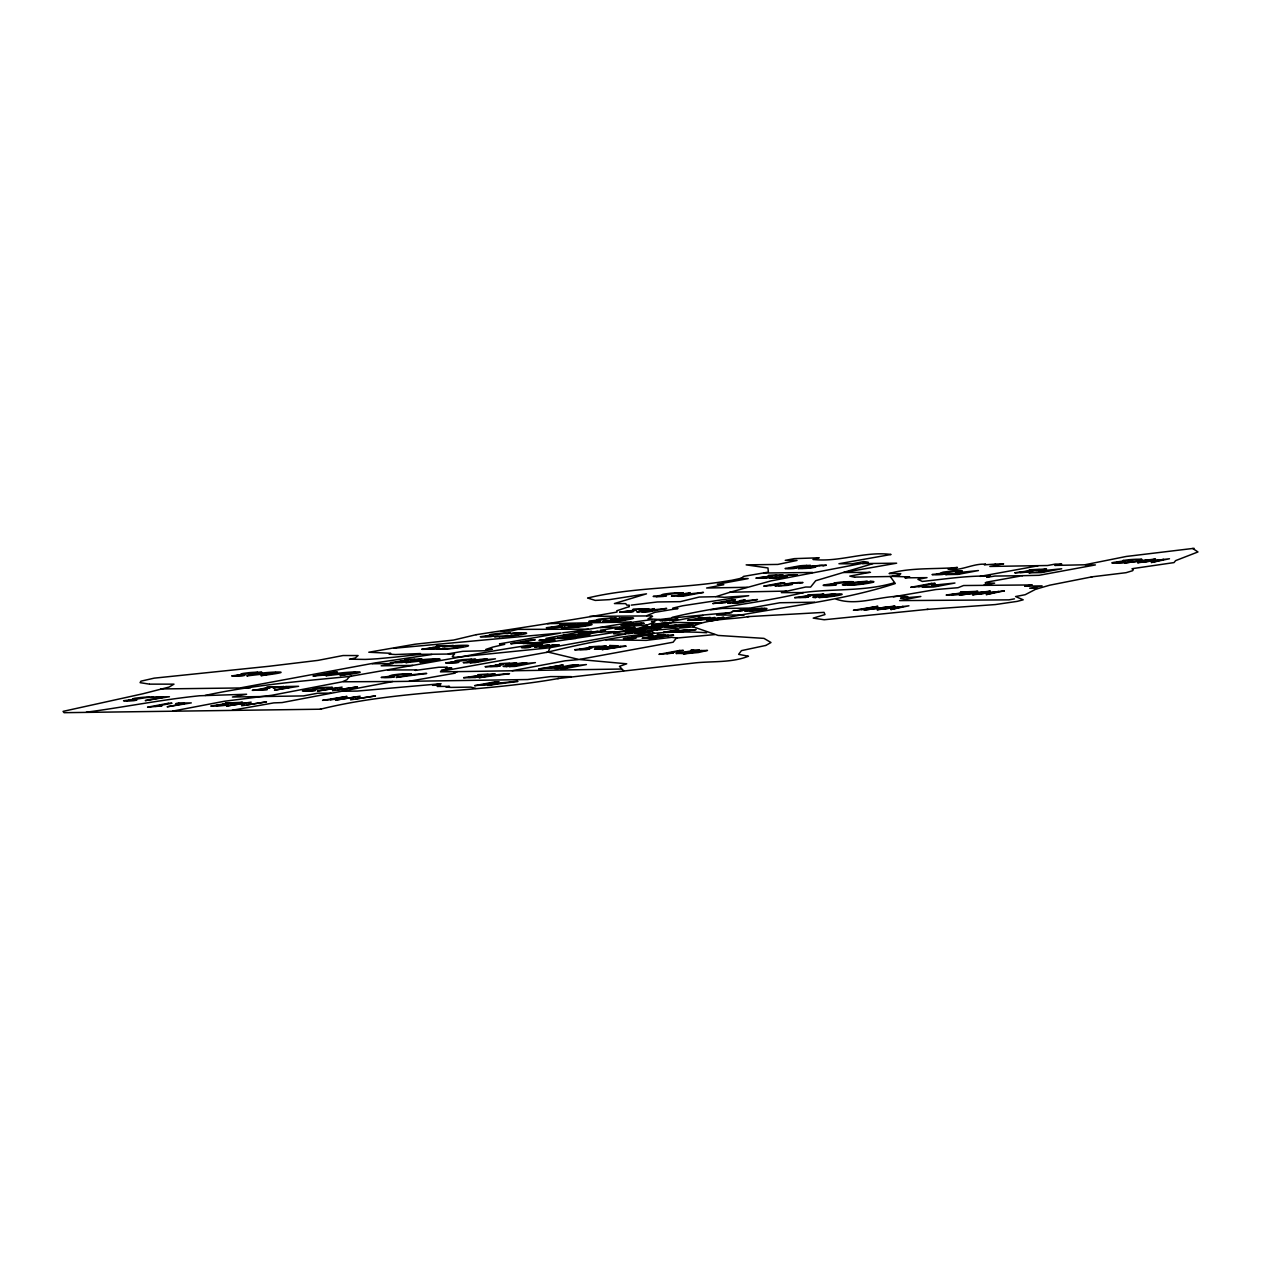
<?xml version="1.0" encoding="UTF-8"?>
<svg xmlns="http://www.w3.org/2000/svg" width="1261" height="1261" viewBox="0 0 1261 1261"><rect width="100%" height="100%" fill="white"/><g stroke="black" fill="none" stroke-linecap="round" stroke-linejoin="round"><path stroke-width="1.5" d="M629.081 606.62L629.318 605.185L626.749 605.107L625.755 603.625L614.406 603.546L646.499 593.836L609.362 599.653L595.239 600.409L587.626 598.013C634.346 586.759 683.21 588.808 730.529 580.438M463.496 662.577L479.968 659.408A12.074 1.009 -5.3 0 1 486.951 658.999M503.454 666.375L519.942 663.207A12.011 1.009 -5.3 0 1 526.783 662.782L516.537 664.311L535.405 662.624L514.992 666.438L509.129 666.549L519.705 664.925L506.623 666.58M554.446 668.314L570.934 665.146A12.279 1.025 -5.3 0 1 578.247 664.72L567.545 666.249L586.412 664.563L566 668.393L560.593 668.488L570.713 666.864L557.992 668.519A11.254 0.946 -5.3 0 1 554.257 668.33M632.029 636.9L633.92 636.332A10.214 0.851 -5.3 0 1 634.614 636.206L640.147 635.512A10.703 0.898 -5.3 0 1 645.065 635.166L648.406 635.04M625.882 646.215L601.986 649.588L620.743 646.609M673.484 635.245L648.895 638.586L668.393 635.591M763.252 608.984L749.144 611.144A10.293 0.867 -5.3 0 0 760.635 610.119M663.633 624.668L655.279 625.488L662.923 624.81M672.964 619.781L664.594 620.601L672.223 619.923M713.994 618.584L714.908 617.433L697.27 620.223L713.379 618.773L706.523 620.065L709.202 620.018L723.782 617.291L713.931 618.678M596.847 619.75L598.597 619.246A9.489 0.788 -5.3 0 1 599.243 619.135L604.382 618.489A10.009 0.835 -5.3 0 1 609.378 618.142L611.617 618.063A14.044 1.182 -5.3 0 1 616.235 618.126M702.314 650.944L683.289 653.907L698.562 652.504L707.5 650.424L701.037 650.581L702.33 650.755M599.432 648.784L618.41 645.79L609.615 645.506L612.089 646.184L594.42 649.179L600.488 649.1M647.098 637.767L665.981 634.772L657.265 634.472L659.739 635.166L642.101 638.302L647.965 638.066M681.035 653.103L699.776 650.109A18.6 1.56 -5.3 0 0 698.373 650.172L691.217 649.809L693.692 650.503L676.022 653.482L682.469 653.434L681.05 653.261M211.06 705.971L222.724 704.174M252.389 690.24L265.425 688.679M390.406 662.624L406.184 660.449M421.836 649.194L438.796 646.909M463.638 677.63L481.387 675.281M485.249 666.628L502.65 664.689M574.827 649.714L592.181 647.397M946.302 594.987L964.05 592.638M1014.963 572.73L1032.712 570.382M641.66 623.549L627.789 625.03A11.664 0.977 -5.3 0 0 630.563 625.062L644.213 623.312L641.786 623.092A11.491 0.962 -5.3 0 0 636.632 623.312L631.793 624.227L641.66 623.47M527.634 646.294L539.314 645.017A10.797 0.898 -5.3 0 1 542.529 645.065M636.963 611.758L648.706 610.166M671.498 596.012L684.108 594.294M727.786 602.868L739.561 601.292M245.643 703.212L241.576 705.782L266.497 701.873L247.802 704.741A20.586 1.718 -5.3 0 0 246.841 704.931L246.762 704.946A10.12 0.851 -5.3 0 0 246.92 704.852M641.833 611.427L652.93 610.387L641.928 612.058L647.713 611.963L666.659 608.417L652.599 609.914M676.731 595.665L688.679 594.53L677.866 596.311L683.052 596.232L703.465 592.402L688.301 594.01M732.641 602.537L743.738 601.497L733.051 603.168L738.52 603.073L757.467 599.527L743.486 601.024M247.093 704.757L251.128 702.141L226.476 706.034L244.461 703.307A20.381 1.702 -5.3 0 0 245.974 702.992L246.021 702.992M338.027 689.751L342.078 687.119L317.409 691.028L335.41 688.285A20.381 1.702 -5.3 0 0 336.923 687.986L336.971 687.986M356.075 698.815L360.11 696.182L335.458 700.091L352.355 697.554M546.423 627.71L562.879 625.551M619.624 612.137L636.096 609.977M756.111 578.042L771.306 576.041M794.698 597.572L811.154 595.413M336.687 688.128L332.526 690.76L357.446 686.867L338.736 689.735A20.586 1.718 -5.3 0 0 337.79 689.925L337.538 689.956A10.12 0.851 -5.3 0 0 337.869 689.83M354.735 697.191L350.558 699.823L375.479 695.914L356.784 698.783A20.586 1.718 -5.3 0 0 355.823 698.988L355.681 699.02A10.12 0.851 -5.3 0 0 355.901 698.893M648.658 609.63L654.333 608.622L652.662 609.52M684.077 593.726L690.208 592.638L688.301 593.647M739.466 600.74L745.156 599.732L743.423 600.662M779.519 576.119L793.358 574.669A11.27 0.946 -5.3 0 1 793.752 574.669L797.504 574.748L794.588 575.331M808.206 566.599L822.046 565.164A11.27 0.946 -5.3 0 1 822.44 565.149L826.191 565.227M785.036 583.906L798.875 582.456A11.27 0.946 -5.3 0 1 799.269 582.44L803.021 582.535L800.105 583.118M765.742 645.49L770.991 642.511L763.977 638.381L718.124 635.434L694.228 627.174M786.943 576.655L782.624 577.459A10.766 0.898 -5.3 0 1 773.576 578.027M815.631 567.151L811.312 567.954A10.766 0.898 -5.3 0 1 802.248 568.522M792.46 584.442L788.141 585.246M620.853 628.23C642.101 626.228 607.581 628.782 623.186 628.309L620.901 628.293M646.278 627.426L652.095 626.906L641.486 628.136M664.878 619.813L670.694 619.293L668.362 619.435M687.907 620.113L700.643 618.473M216.104 705.561L224.095 704.426M257.433 689.814L263.833 688.837M426.88 648.769L433.28 647.791M395.45 662.198L401.849 661.221M490.293 666.218L496.692 665.225M468.698 677.204L481.04 675.675M646.735 615.699L654.774 612.342L677.961 608.543L672.759 608.133L682.627 605.784L748.719 595.712L724.492 597.304L715.791 596.721L730.151 592.213L786.328 591.094L781.347 592.623L803.367 592.591C760.43 603.057 715.397 606.84 672.16 617.338M579.871 649.289L592.229 647.76M951.361 594.577L963.703 593.048M1020.007 572.305L1032.538 570.76M985.361 564.187L984.337 564.818L995.386 564.124M660.055 620.522L666.833 619.876L664.988 619.86M172.789 711.094L224.411 701.258L271.809 695.284L342.283 681.807L346.885 679.774L349.455 676.479L459.414 657.202M551.12 627.332L562.548 625.929M624.321 611.743L635.765 610.34M799.379 597.194L810.823 595.775M643.205 628.041L648.233 627.489L646.326 627.474M663.381 619.86L668.046 619.435M625.22 633.526L629.207 632.849M760.462 577.68L771.007 576.387M783.979 575.788L791.167 575.111A10.261 0.867 -5.3 0 1 794.304 575.252M812.667 566.268L819.839 565.59M789.496 583.575L796.668 582.881A10.261 0.867 -5.3 0 1 799.821 583.039M782.419 576.986L775.389 577.648M811.107 567.482L804.171 568.128A9.426 0.788 -5.3 0 1 800.814 568.002M787.936 584.773L780.906 585.435M629.223 606.62L616.802 610.765L617.039 612.042C570.287 620.365 523.173 627.426 476.106 634.709M578.31 632.959L582.708 632.47M638.271 630.878L637.924 630.973A10.845 0.914 -5.3 0 1 638.255 630.91L641.423 629.87L629.255 631.32L637.893 629.933L633.18 630.815M654.617 627.931L654.664 627.931A10.845 0.914 -5.3 0 1 654.948 627.883L658.1 626.827L645.947 628.277L654.585 626.89L648.39 628.041M683.383 626.528L682.705 626.654A15.179 1.277 -5.3 0 1 683.163 626.575L687.576 625.109L670.568 627.143L682.958 625.771M639.169 630.216L636.096 631.194L645.317 629.806L638.413 630.878M691.548 619.813L700.265 618.757M655.625 627.19L652.788 628.167L662.009 626.764L655.909 627.694M872.88 563.667L815.725 580.706L810.618 587.074L805.7 587.027L785.571 591.472M623.88 631.225L628.861 630.689M729.63 592.355L770.928 580.911L861.342 563.557M621.09 669.039L457.507 671.64L454.323 672.491L455.253 673.138L409.1 681.271M872.533 582.393L869.995 582.96A24.794 2.081 -5.3 0 1 868.198 583.291L863.58 584.001A13.997 1.166 -5.3 0 1 849.993 585.199L853.051 584.631M205.133 695.441C253.225 684.959 302.467 681.082 351.441 676.29M731.128 580.438L741.5 578.2L743.596 576.387L768.375 572.116L767.965 567.97L746.165 564.865L777.895 564.424L797.031 560.436L785.24 560.341L794.367 558.639L819.193 557.772L812.967 559.458C839.195 562.532 864.636 550.978 891.086 554.477L838.943 563.73L852.058 563.856L863.848 561.555L868.23 562.233L862.303 563.588L896.634 563.194L843.625 572.494L870.484 572.384M627.836 633.306L630.957 632.864M350.148 659.204L355.287 657.958L358.108 655.547L343.039 655.531L318.056 660.37L268.987 666.281L154.205 678.15L140.917 681.176L140.081 682.658L149.239 684.108M861.988 583.701L864.683 583.26A19.908 1.671 -5.3 0 0 865.929 583.023L867.237 582.74M580.549 632.786L581.81 632.565M745.881 610.277L747.19 610.009A18.221 1.529 -5.3 0 1 748.498 609.757L751.32 609.315M765.49 609.236L764.182 609.504A17.717 1.482 -5.3 0 1 762.889 609.741L760.572 610.119M765.411 645.522L741.452 650.629L738.615 654.349L748.467 656.224C732.137 662.703 713.631 661.174 696.293 662.766L557.725 678.576M802.374 592.67C832.796 588.477 863.958 591.708 893.923 582.881M652.063 619.624C622.24 623.139 592.623 629.318 562.69 632.801M625.803 631.067L627.19 630.721M320.184 709.265C398.35 689.814 479.637 692.636 558.56 678.481M476.232 634.677L453.613 640.052L415.074 644.213L368.795 652.236L390.689 653.293L389.082 654.112L395.497 654.538L420.417 653.545L420.48 654.412L400.683 656.477A45.443 3.799 -5.3 0 1 395.591 657.076L377.859 658.715A35.544 2.979 -5.3 0 1 365.028 659.424L349.407 659.188M546.312 652.441C598.833 639.8 652.173 629.066 706.601 632.738M683.494 626.512L693.046 625.015L680.136 626.985L684.297 625.645A9.836 0.82 -5.3 0 1 684.66 625.551L684.66 625.551M678.418 632.124L680.231 631.777M689.468 630.011L696.119 629.586L678.702 632.108M983.706 585.246L994.63 583.165L985.156 582.976L986.449 582.172L1022.435 575.71L994.929 576.056L986.764 577.302L990.531 576.135C967.55 575.442 945.025 579.098 922.295 581.447L917.929 579.351L927.024 577.648L904.909 577.837L909.733 576.939L891.905 576.356L898.116 575.347M1092.136 576.813L1049.767 585.183L1035.659 589.265L1025.161 594.719L1015.562 596.548L1023.191 599.81L1017.217 601.371L995.307 604.571L926.977 609.41M486.998 658.983L476.595 660.559L495.447 658.825L475.034 662.655L469.99 662.75L479.747 661.142L466.759 662.797A10.986 0.914 -5.3 0 1 463.323 662.592M642.937 632.06L644.67 631.745L635.891 632.234M571.359 676.637L550.537 676.59L527.571 679.537L392.77 681.555L282.038 702.582L273.795 702.881L232.134 710.258M352.591 697.506L353.443 697.349A20.381 1.702 -5.3 0 0 354.956 697.049L354.94 697.049M800.94 567.986L798.055 568.522L799.206 568.585A23.234 1.939 -5.3 0 0 801.98 568.569M823.275 565.811L826.286 565.259M683.068 592.891L679.978 593.474A10.734 0.898 -5.3 0 0 676.558 593.253L658.1 596.075L666.391 595.87L663.459 596.421A15.227 1.277 -5.3 0 1 656.808 596.721M261.642 672.318L258.552 672.901A10.734 0.898 -5.3 0 0 255.132 672.68L236.658 675.533L244.949 675.297L242.017 675.849A15.227 1.277 -5.3 0 1 235.381 676.148M766.247 577.932L768.974 577.428L760.556 577.869M153.464 697.144L150.39 697.711A10.734 0.898 -5.3 0 0 146.97 697.506L128.496 700.359L136.787 700.123L133.855 700.675A15.227 1.277 -5.3 0 1 127.203 700.974M510.201 633.148L507.111 633.716A10.734 0.898 -5.3 0 0 503.691 633.495L485.233 636.316L493.508 636.127L490.592 636.663A15.227 1.277 -5.3 0 1 483.94 636.978L480.252 636.726L491.806 635.134L489.489 634.913L491.38 634.315A10.214 0.851 -5.3 0 1 492.074 634.188L497.606 633.495A10.703 0.898 -5.3 0 1 502.508 633.148L505.866 633.038A14.691 1.229 -5.3 0 1 510.358 633.117M494.675 636.663L497.937 636.048A13.666 1.151 -5.3 0 0 502.808 636.159L503.754 636.127A10.545 0.883 -5.3 0 0 514.756 635.118L517.136 634.74A17.78 1.482 -5.3 0 0 518.46 634.488L520.099 634.141A9.93 0.835 -5.3 0 0 519.579 633.306L517.625 633.321A13.966 1.166 -5.3 0 0 510.658 633.652L513.7 633.101A19.861 1.655 -5.3 0 1 521.266 632.786M630.626 612.011L633.558 611.459L624.416 611.932M451.801 645.805L453.393 645.506L436.022 646.294L446.426 646.105L442.737 646.925M647.429 609L648.926 608.716L632.786 609.457L642.448 609.284L638.76 609.725M436.574 649.179L439.837 648.564A13.666 1.151 -5.3 0 0 444.707 648.674L445.653 648.643A10.545 0.883 -5.3 0 0 456.671 647.634L459.036 647.256A17.78 1.482 -5.3 0 0 460.36 647.003L461.999 646.657A9.93 0.835 -5.3 0 0 461.494 645.821L459.54 645.837A13.966 1.166 -5.3 0 0 452.557 646.168L455.599 645.616M641.849 611.522L638.397 612.074M557.409 627.6L560.357 627.048L551.167 627.521M574.212 624.589L575.71 624.305L559.585 625.03L569.247 624.873L565.243 625.346M561.492 627.663L564.66 627.08M616.077 618.158L613.209 618.694A9.978 0.835 -5.3 0 0 610.025 618.489L592.875 621.137L600.583 620.916L597.856 621.437A14.139 1.182 -5.3 0 1 591.693 621.72C580.927 621.452 603.735 619.75 596.894 619.845M619.466 618.189L610.513 619.86L618.426 619.734L621.106 619.23L616.661 619.309L621.106 618.473A11.207 0.93 -5.3 0 1 626.008 618.268L628.876 618.536L626.386 619.309A17.512 1.466 -5.3 0 1 625.22 619.529L623.974 619.75A10.135 0.851 -5.3 0 1 611.916 620.916L610.671 620.932M603.057 621.374L606.226 620.775M420.354 659.235L421.962 658.936L404.592 659.724L414.995 659.535L411.023 660.023M282.354 686.851L283.961 686.551L266.591 687.34L276.994 687.15L273.306 687.97M732.767 602.648L729.504 603.199A11.57 0.962 -5.3 0 1 729.079 603.184L727.833 603.042M522.984 643.409L526.263 642.795A13.666 1.151 -5.3 0 0 531.117 642.905L532.079 642.874A10.545 0.883 -5.3 0 0 543.081 641.865L545.461 641.486A17.78 1.482 -5.3 0 0 546.77 641.234L548.409 640.887A9.93 0.835 -5.3 0 0 547.904 640.052M853.035 581.794L849.946 582.361A10.734 0.898 -5.3 0 0 846.525 582.156L828.067 584.962L836.342 584.773L833.411 585.325A15.227 1.277 -5.3 0 1 826.775 585.624C813.865 585.467 840.11 583.402 834.199 582.96A10.214 0.851 -5.3 0 1 834.908 582.834L840.441 582.141A10.703 0.898 -5.3 0 1 845.343 581.794L848.7 581.684A14.691 1.229 -5.3 0 1 853.193 581.762M589.533 632.139L588.304 632.36L598.408 631.335L584.316 633.069L591.74 632.313M563.431 637.294L575.347 635.071L557.866 637.893L568.175 636.994A14.092 1.182 -5.3 0 0 563.446 637.294M867.678 581.888L870.705 581.321M622.256 628.94L621.027 629.16L635.103 627.442L625.015 628.467L628.435 628.404L625.976 628.876M672.649 619.876L669.228 620.522L677.851 619.119L672.933 619.829M542.403 645.096L524.576 647.366L530.487 647.224L528.406 647.602A11.002 0.914 -5.3 0 1 523.394 647.823C515.875 647.476 533.009 646.373 527.65 646.389M241.009 702.582L242.616 702.282L225.246 703.071L235.649 702.897L232.008 703.339M805.684 597.462L808.632 596.91L799.442 597.367M539.33 647.524L541.363 647.145M551.782 645.175L559.175 644.702L539.834 647.524M822.487 594.435L823.985 594.167L807.86 594.893L817.506 594.719L813.345 595.208M663.333 624.762L659.897 625.409L668.535 624.022L663.601 624.715M737.78 610.86L749.696 608.622L732.231 611.443L742.524 610.545M332.258 687.434L329.184 688.002A10.734 0.898 -5.3 0 0 325.764 687.797L307.306 690.602L315.581 690.413L312.649 690.965A15.227 1.277 -5.3 0 1 305.997 691.264C293.135 691.044 319.332 689.058 313.437 688.601A10.214 0.851 -5.3 0 1 314.147 688.474L319.679 687.781A10.703 0.898 -5.3 0 1 324.581 687.434L327.939 687.324A14.691 1.229 -5.3 0 1 332.431 687.403M633.637 631.871L632.202 632.139L640.887 631.745L639.232 632.029M815.646 597.556L820.249 595.964A21.658 1.813 -5.3 0 1 821.478 595.744L834.845 593.963M550.285 647.65L625.503 633.984L613.729 633.842L616.062 632.155L625.882 631.43L625.551 632.659L693.834 626.843M411.102 673.863L408.012 674.446A10.734 0.898 -5.3 0 0 404.592 674.225L386.134 677.047L394.409 676.842L391.493 677.393A15.227 1.277 -5.3 0 1 384.841 677.693L381.153 677.441L392.707 675.864L390.406 675.66L392.281 675.045A10.214 0.851 -5.3 0 1 392.975 674.919L398.508 674.225A10.703 0.898 -5.3 0 1 403.41 673.863M747.442 611.175L749.838 610.009A16.172 1.356 -5.3 0 1 751.067 609.772L762.416 608.369A10.183 0.851 -5.3 0 0 751.241 609.315M961.938 570.981L958.849 571.564A10.734 0.898 -5.3 0 0 955.444 571.343L936.986 574.165L945.261 573.96L942.33 574.512A15.227 1.277 -5.3 0 1 935.678 574.811L932.005 574.59L943.559 572.983L941.242 572.778L943.118 572.163A10.214 0.851 -5.3 0 1 943.827 572.037L949.344 571.343A10.703 0.898 -5.3 0 1 954.262 570.981L957.619 570.87A14.691 1.229 -5.3 0 1 962.111 570.965M637.372 632.045L636.506 632.36M764.071 608.338L761.991 608.732L763.268 608.874M671.23 626.654L664.011 627.284L676.259 625.314L667.967 627.032A9.867 0.82 -5.3 0 1 671.215 626.654M652.741 635.15L649.651 635.733A10.734 0.898 -5.3 0 0 646.231 635.512L627.773 638.334L636.064 638.129L633.132 638.681A15.227 1.277 -5.3 0 1 626.481 638.996M497.118 666.486L500.286 665.903L490.419 666.407M604.776 646.326L606.383 646.026L589.013 646.814L599.416 646.625L595.444 647.114M515.213 663.239L516.821 662.939L499.451 663.727L509.854 663.554L505.708 664.043M330.303 699.54L346.996 696.419L322.532 700.359L336.955 699.114A19.735 1.655 -5.3 0 0 330.319 699.524M1044.928 569.341L1046.535 569.042L1029.165 569.83L1039.568 569.641L1034.729 570.208M493.603 674.225L495.21 673.926L477.84 674.714L488.243 674.54L484.271 675.013M512.139 670.726L565.196 660.796L578.105 659.661M553.169 667.652L538.746 668.913L563.21 664.973L546.517 668.094A19.735 1.655 -5.3 0 1 553.138 667.668M867.836 609.016L853.398 610.277L877.877 606.32L861.184 609.457A19.735 1.655 -5.3 0 1 867.804 609.031M1141.678 559.364L1138.588 559.931A10.734 0.898 -5.3 0 0 1135.168 559.726L1116.71 562.548L1125.001 562.343L1122.069 562.895A15.227 1.277 -5.3 0 1 1115.418 563.194C1102.508 563.021 1128.768 560.972 1122.857 560.546A10.214 0.851 -5.3 0 1 1123.551 560.42L1129.084 559.711A10.703 0.898 -5.3 0 1 1134.002 559.364L1137.343 559.254A14.691 1.229 -5.3 0 1 1141.835 559.332M976.266 591.598L977.874 591.299L960.504 592.087L970.907 591.913L966.43 592.434M702.976 615.494L674.194 620.838L671.467 622.524L661.079 623.375M633.022 630.847L631.777 631.067M710.337 621.137C771.811 607.392 835.208 603.073 895.31 583.528L890.108 576.309M619.829 646.294L625.897 646.121M547.4 652.205L441.681 671.199M579.965 659.314L673.122 642.212L676.337 638.082L714.609 634.614M460.754 656.997C519.926 645.191 579.839 638.696 639.232 628.199L654.869 621.941L651.496 621.547L659.424 619.498L648.012 618.82L652.567 616.361L651.638 615.888L589.675 616.377M980.112 576.387L1037.992 565.826M241.403 687.686L375.526 662.845L431.892 654.491M649.21 627.931L648.453 628.041M86.284 712.213C124.114 707.232 161.566 699.619 199.648 695.757L246.62 694.244L232.418 697.018L303.444 695.914L317.709 693.203L331.028 693.156M674.698 626.67L674.099 626.78M893.308 596.8L935.883 589.533L958.029 587.705L963.577 585.53L1028.235 584.978L1032.286 585.009L1024.704 586.176L1042.075 585.876L1029.67 588.225L1037.598 588.351M1014.459 598.865L1008.847 599.858L899.597 600.599L920.845 596.485L900.543 598.218L907.841 596.674C883.993 593.695 859.356 607.061 836.185 599.18M658.573 619.64C682.958 616.676 707.531 614.643 731.869 612.42L716.611 615.069L744.148 615.005M448.333 653.797L462.771 651.338L484.587 650.739L492.373 649.273L485.879 649.399L492.641 647.129L504.715 644.339L499.498 643.882L561.113 632.959L394.252 648.233M631.351 630.342L634.961 629.98L628.766 630.264L632.486 630.201M678.481 630.784L674.131 631.919L678.875 631.146A12.184 1.025 -5.3 0 1 679.868 630.957L688.017 629.806A9.757 0.82 -5.3 0 0 678.402 630.784M540.039 645.963L538.242 646.262A16.582 1.387 -5.3 0 0 536.603 646.578L534.727 647.271L540.055 646.42A13.603 1.135 -5.3 0 1 541.111 646.231L549.891 644.97A10.782 0.898 -5.3 0 0 539.976 645.963M638.618 632.36L637.026 632.612A11.633 0.977 -5.3 0 0 635.907 632.833L634.551 633.258L642.716 632.092M1161.223 559.821L1137.611 562.769L1148.314 560.026A18.269 1.529 -5.3 0 1 1149.811 559.679L1149.733 559.695A18.111 1.513 -5.3 0 1 1147.463 560.042L1124.434 562.989L1155.486 558.986L1145.587 561.586A14.974 1.245 -5.3 0 1 1143.916 561.949L1143.995 561.949A14.754 1.229 -5.3 0 1 1146.344 561.586L1169.467 558.749L1151.293 562.532L1162.075 559.805A16.551 1.387 -5.3 0 1 1163.714 559.443L1163.714 559.443A18.284 1.529 -5.3 0 1 1161.208 559.821M632.376 630.374L632.013 630.405M588.414 631.934L584.237 631.793L591.677 631.446L587.594 631.856M582.424 632.502L580.817 632.502L581.668 632.407M710.715 609.804L722.19 608.433L749.932 608.117L779.96 602.742L814.527 602.206M588.052 631.808L587.2 631.903M869.538 572.352L849.788 576.119L854.548 577.191M1132.599 568.616L1174.007 562.595L1175.615 560.625L1197.95 551.955L1192.733 548.472M630.09 632.959L629.318 632.849L631.32 632.833M581.999 632.376L584.347 632.313M1194.072 548.314L1126.262 556.464L1084.775 564.786L1054.842 565.417L1061.73 564.124L1055.299 564.093L1047.576 565.511L989.838 566.457L1003.614 563.84L995.181 564.093M631.903 630.421L631.162 630.484M704.001 618.41L710.384 617.512L697.979 618.079L705.403 617.953L702.44 618.3M749.002 616.582C730.576 619.577 710.4 618.442 693.219 626.134L693.44 627.363M640.304 609.914L640.462 609.898A10.482 0.883 -5.3 0 0 647.555 609M567.245 625.488L567.403 625.472A10.482 0.883 -5.3 0 0 574.338 624.589M663.396 619.971L661.852 620.396L664.736 620.365L662.309 620.633M928.001 609.315L824.174 619.75L813.203 618.111L824.978 614.564L824.032 612.373L747.41 616.661M486.1 675.202L486.273 675.187A11.286 0.946 -5.3 0 0 493.745 674.225M233.506 703.559L233.679 703.543A11.286 0.946 -5.3 0 0 241.15 702.582M432.239 647.508L434.383 647.303M400.793 660.937L402.953 660.732M495.652 664.957L503.186 664.279M262.792 688.553L264.053 688.427M274.157 687.891L273.006 687.639M773.765 575.82L777.17 575.41L768.248 575.568L783.144 574.89L781.773 575.142A9.678 0.804 -5.3 0 1 775.483 575.962M1036.4 570.413L1037.598 570.303A11.286 0.946 -5.3 0 0 1045.07 569.341M627.474 630.689L628.167 630.626M630.405 632.738L631.619 632.801M232.481 703.67L231.961 703.717M1091.285 576.908L1126.089 572.683L1132.662 570.697L1133.229 569.736L1132 568.79M966.336 592.812L968.937 592.56A11.286 0.946 -5.3 0 0 976.408 591.598M435.187 647.602L439.585 646.846M631.036 632.675L632.328 632.738M403.741 661.032L407.76 660.307M264.274 688.411L267.978 688.08M264.936 688.348L265.85 688.27M222.929 704.158L224.253 704.41M223.607 704.095L224.505 704.016M231.267 703.78L230.731 703.827M965.359 592.528L964.586 592.969M266.528 688.585L269.365 687.954M225.025 704.332L228.982 703.985M772.205 576.277L771.149 576.372M1032.885 570.729L1033.847 570.287M964.996 592.56L963.877 593.033M584.111 632.171L585.608 632.202M628.672 630.579L630.295 630.437M632.06 632.581L633.984 632.407M632.187 632.565L633.101 632.675M224.978 703.969L226.649 703.827M584.316 632.155L585.75 632.029M628.829 630.563L630.027 630.453M406.751 660.764L407.807 660.669M268.924 688.364L270.138 687.891M227.579 704.111L228.808 703.638M628.183 631.115L629.066 631.036L627.726 631.257M805.543 597.462L794.714 597.73M433.406 649.068L436.858 648.453L426.959 648.958M402.117 662.498L405.427 661.883L395.528 662.388M586.538 649.588L589.849 648.974L579.95 649.478M496.96 666.502L485.359 666.817M475.208 677.504L478.676 676.889L468.745 677.378M765.758 577.979L756.174 578.2M631.241 605.122L657.454 601.954L680.325 601.655L699.288 597.036L715.35 596.705M583.291 632.833L584.584 632.707L580.722 632.959M433.248 649.084L421.899 649.352M401.818 662.514L390.516 662.797M475.066 677.52L463.685 677.772M629.948 612.074L619.671 612.294M556.731 627.647L546.47 627.883M634.031 629.05L641.014 628.482L637.231 629.901L655.09 628.577M585.955 649.636L574.89 649.872M582.614 633.022L581.81 633.069M651.48 624.132L676.952 622.493L701.321 622.776M619.734 626.985L647.192 624.904M627.679 631.146L626.607 631.335L627.584 631.162M697.617 623.47L664.279 625.897L660.559 628.23L654.286 628.624L657.344 629.87M655.389 625.188L651.448 625.566L660.181 624.163L654.112 625.409L655.594 625.172M582.472 632.896L578.389 633.132M654.475 625.377L656.603 625.125L655.105 625.346M644.024 627.143L665.887 625.771M618.489 629.192L620.68 628.892L615.037 629.192L619.829 628.467L617.591 629.239M626.023 631.383L624.022 631.398M403.425 673.863L406.767 673.752A14.691 1.229 -5.3 0 1 411.259 673.847M502.776 636.6L499.403 636.71M531.102 643.346L527.728 643.457M444.676 649.116L441.318 649.226A20.239 1.687 -5.3 0 1 436.464 649.194M663.065 620.475L660.134 620.633M563.541 635.024L586.601 634.409L605.469 630.799L600.141 630.484L618.978 627.095L600.236 627.552M599.432 632.045L614.816 631.651M806.599 565.432L804.959 565.48A9.426 0.788 -5.3 0 0 799.931 565.811L785.067 568.553L787.841 568.806A13.193 1.103 -5.3 0 0 793.878 568.538L796.416 568.065L789.323 568.238L810.713 565.511A12.957 1.088 -5.3 0 0 806.504 565.448M1021.993 575.694L1039.08 575.3L1095.399 564.928L1085.327 564.786M372.184 663.759L392.833 663.585L381.169 665.808L412.883 665.414M775.483 577.648L775.578 577.648A9.426 0.788 -5.3 0 1 772.126 577.522L769.383 578.042L770.518 578.09A23.234 1.939 -5.3 0 0 773.292 578.074M781 585.435L781.095 585.419A9.426 0.788 -5.3 0 1 777.643 585.293L774.885 585.829L776.035 585.876A23.234 1.939 -5.3 0 0 778.809 585.861M678.733 592.78L675.392 592.891A10.703 0.898 -5.3 0 0 670.474 593.237L664.957 593.947A10.214 0.851 -5.3 0 0 664.248 594.073L662.388 594.577L664.689 594.893L653.166 596.406L656.76 596.737M569.105 627.237L570.413 627.206A10.135 0.851 -5.3 0 0 582.393 626.039L583.654 625.834A17.512 1.466 -5.3 0 0 584.82 625.614L587.311 624.825L584.489 624.558A11.207 0.93 -5.3 0 0 579.556 624.762L575.095 625.598L579.524 625.535L576.86 626.023L568.947 626.165L577.901 624.479A21.279 1.781 -5.3 0 1 586.885 624.069L589.849 624.069A13.067 1.088 -5.3 0 1 590.92 625.03L589.029 625.472A20.176 1.687 -5.3 0 1 587.468 625.755L585.12 626.15A14.107 1.182 -5.3 0 1 578.358 626.985A14.643 1.229 -5.3 0 1 569.799 627.631L566.599 627.726A21.673 1.813 -5.3 0 1 561.397 627.679M471.22 659.204L467.878 659.314A10.703 0.898 -5.3 0 0 462.96 659.661L457.428 660.354A10.214 0.851 -5.3 0 0 456.734 660.48L454.874 661L457.176 661.3L445.622 662.923L449.247 663.16A15.227 1.277 -5.3 0 0 455.915 662.845L458.878 662.293L450.587 662.498L469.029 659.676M257.307 672.208L253.965 672.318A10.703 0.898 -5.3 0 0 249.047 672.665L243.515 673.374A10.214 0.851 -5.3 0 0 242.806 673.5L240.961 674.005L243.247 674.304L231.709 675.928L235.334 676.164M149.145 697.034L145.787 697.144A10.703 0.898 -5.3 0 0 140.885 697.491L135.353 698.184A10.214 0.851 -5.3 0 0 134.643 698.31L132.799 698.83L135.085 699.13L123.531 700.753L127.156 700.99M747.174 587.279L706.601 588.02L723.798 584.726L717.304 584.269L748.167 578.594L740.239 578.484M855.021 577.097L890.313 576.513L899.629 575.048L900.764 573.645L889.115 573.519C910.836 567.324 934.842 569.42 957.43 567.45L948.083 569.137C961.181 571.469 972.751 563.241 985.582 564.234M889.226 606.73L889.304 606.73A18.111 1.513 -5.3 0 1 886.972 607.093L863.943 610.04L894.979 606.037L885.08 608.622A14.974 1.245 -5.3 0 1 883.425 609L883.488 609A14.754 1.229 -5.3 0 1 885.837 608.622L908.96 605.784L890.786 609.567L901.568 606.84A16.551 1.387 -5.3 0 1 903.207 606.478L903.207 606.478A18.284 1.529 -5.3 0 1 900.701 606.856L877.12 609.804L887.807 607.061A18.269 1.529 -5.3 0 1 889.304 606.73M689.893 630.011L691.863 629.964L680.373 631.777M638.145 633.495L651.685 631.525L647.918 631.588A12.452 1.04 -5.3 0 0 647.334 631.603L645.931 631.871L648.359 631.824L638.034 633.495M575.93 638.46L545.966 638.381L582.109 631.588L574.354 631.682M552.255 645.175L554.446 645.128L541.678 647.129M149.681 684.14L173.986 684.156L168.99 687.103L142.95 693.755L63.05 711.377L64.059 712.686L320.988 709.202M626.433 638.996C615.021 638.649 639.532 636.931 632.045 636.947M501.263 631.209L510.5 631.083L517.893 629.381L588.335 629.176M521.36 632.77L524.844 632.786A13.272 1.103 -5.3 0 1 526.625 633.148A14.06 1.182 -5.3 0 1 525.364 633.794L522.858 634.362A22.619 1.891 -5.3 0 1 521.061 634.693L517.751 635.213A14.99 1.261 -5.3 0 1 511.02 636.001A16.204 1.356 -5.3 0 1 509.444 636.143A14.99 1.261 -5.3 0 1 502.966 636.584M549.67 639.516L553.153 639.548A13.272 1.103 -5.3 0 1 554.935 639.894A14.06 1.182 -5.3 0 1 553.689 640.541L551.183 641.108A22.619 1.891 -5.3 0 1 549.386 641.439L546.076 641.959A14.99 1.261 -5.3 0 1 539.345 642.747A16.204 1.356 -5.3 0 1 537.753 642.889M341.889 691.264L357.21 691.075L441.066 683.714L432.539 685.322L440.515 685.212L437.204 686.441L449.468 686.378L445.984 687.103L451.075 687.403L470.794 687.119L475.823 688.411M631.162 621.972L547.447 623.659M420.717 654.349L454.543 653.986L452.305 656.555L454.906 657.375L549.875 647.76L548.172 652.11L578.957 659.471L626.717 663.806L619.435 666.344L623.675 670.805M457.507 671.64L440.483 671.845L441.681 670.08L451.785 668.046L445.574 667.967L447.356 667.242L438.875 667.242L415.232 670.426L416.524 669.89L387.537 669.985M160.746 688.947L250.435 687.844M763.63 573.03L812.636 572.494M605.832 639.879L646.278 640.367L671.719 637.309L677.157 638.034M343.449 681.791L392.786 681.492M547.826 640.068L545.95 640.068A13.966 1.166 -5.3 0 0 538.967 640.399L542.025 639.847A19.861 1.655 -5.3 0 1 549.591 639.532M627.962 633.495L632.612 633.211L625.267 633.7M614.548 631.666L616.251 632.139M638.145 612.074L637.073 611.948M691.659 620.002L698.578 619.624L687.907 620.286M641.534 628.246L646.136 627.978L643.189 628.073M814.291 566.662L815.599 566.883M791.183 583.953L792.444 584.19M785.524 576.167L786.927 576.403M813.503 566.583L812.746 566.473M951.472 594.766L961.339 594.246L946.412 595.16M257.528 690.003L267.427 689.499L252.468 690.397M216.151 705.734L226.082 705.246L211.091 706.128M1020.102 572.494L1030.001 571.99L1015.01 572.872M811.075 567.277L808.301 566.867M676.873 595.791L671.561 596.201M782.387 576.781L779.645 576.387M787.904 584.568L785.162 584.174M668.393 635.434L667.195 635.245L673.547 635.103M651.496 630.532L654.096 633.4M506.701 666.565A10.876 0.914 -5.3 0 1 503.281 666.391M282.48 686.851A11.286 0.946 -5.3 0 1 275.008 687.797M149.05 697.049A14.691 1.229 -5.3 0 1 153.637 697.112M420.496 659.235A11.286 0.946 -5.3 0 1 413.025 660.181M257.212 672.223A14.691 1.229 -5.3 0 1 261.799 672.302M515.339 663.239A11.286 0.946 -5.3 0 1 507.868 664.2M471.125 659.219A14.691 1.229 -5.3 0 1 475.712 659.282L472.465 659.881A10.734 0.898 -5.3 0 0 469.045 659.676M604.917 646.326A11.286 0.946 -5.3 0 1 597.446 647.271M648.312 635.071A14.691 1.229 -5.3 0 1 652.899 635.134M455.647 645.6A19.861 1.655 -5.3 0 1 463.165 645.301L466.743 645.301A13.272 1.103 -5.3 0 1 468.525 645.664A14.06 1.182 -5.3 0 1 467.279 646.31L464.757 646.877A22.619 1.891 -5.3 0 1 462.976 647.208L459.65 647.728A14.99 1.261 -5.3 0 1 452.92 648.517A16.204 1.356 -5.3 0 1 451.343 648.658A14.99 1.261 -5.3 0 1 444.881 649.1M451.927 645.805A11.286 0.946 -5.3 0 1 444.455 646.751M499.482 636.695A20.239 1.687 -5.3 0 1 494.564 636.679M537.864 642.889A14.99 1.261 -5.3 0 1 531.291 643.331M527.792 643.441A20.239 1.687 -5.3 0 1 522.889 643.425M569.152 627.221A14.517 1.214 -5.3 0 1 564.565 627.08M619.482 618.189A21.279 1.781 -5.3 0 1 628.451 617.764L631.414 617.78A13.067 1.088 -5.3 0 1 632.486 618.725L630.595 619.167A20.176 1.687 -5.3 0 1 629.034 619.466L626.685 619.86A14.107 1.182 -5.3 0 1 619.923 620.696A14.643 1.229 -5.3 0 1 611.364 621.342L608.165 621.437A21.673 1.813 -5.3 0 1 602.963 621.389M610.718 620.932A14.517 1.214 -5.3 0 1 606.131 620.79M822.613 594.435A10.482 0.883 -5.3 0 1 815.678 595.318M737.795 610.844A14.092 1.182 -5.3 0 1 742.508 610.545M678.639 592.796A14.691 1.229 -5.3 0 1 683.241 592.875M788.188 585.277A10.766 0.898 -5.3 0 1 779.093 585.813M819.745 565.606A10.261 0.867 -5.3 0 1 822.992 565.732M815.568 597.572A12.768 1.072 -5.3 0 1 814.086 596.563L816.45 596.027A23.675 1.986 -5.3 0 1 818.137 595.728L822.44 595.066A12.831 1.072 -5.3 0 1 834.861 593.947M747.332 611.191A10.151 0.851 -5.3 0 1 745.803 610.292M764.166 608.322A10.214 0.851 -5.3 0 1 765.569 609.221M868.734 582.172A9.521 0.804 -5.3 0 1 867.016 582.74M867.867 581.857A9.521 0.804 -5.3 0 1 868.734 582.078M870.784 581.305A13.903 1.166 -5.3 0 1 872.549 582.393M861.862 583.701A9.536 0.804 -5.3 0 1 853.003 584.647M275.954 672.57L260.948 675.66C309.922 669.764 255.226 671.877 246.793 675.912L275.954 672.57M355.098 672.444L340.076 675.533C389.05 669.638 334.354 671.75 325.921 675.786L355.098 672.444M434.982 659.345L419.976 662.435C468.682 656.587 414.38 658.62 405.821 662.687L434.982 659.345M847.329 584.442L849.441 584.741L845.154 585.277A13.745 1.151 -5.3 0 1 843.688 584.221L846.21 583.654A25.504 2.128 -5.3 0 1 848.022 583.307L852.672 582.598A13.729 1.151 -5.3 0 1 865.204 581.447L867.505 581.353L851.632 583.323A23.313 1.955 -5.3 0 0 850.308 583.575L847.329 584.442M837.367 594.64L834.75 595.444A18.253 1.529 -5.3 0 1 833.206 595.744L818.878 597.509L820.485 597.446A12.988 1.088 -5.3 0 0 833.222 596.264L836.863 595.696A23.029 1.923 -5.3 0 0 838.518 595.397L840.882 594.861A13.398 1.119 -5.3 0 0 842.112 594.246A12.61 1.056 -5.3 0 0 839.164 593.868L835.602 594.372L837.351 594.672M1004.355 590.842L986.197 594.625L996.962 591.898A16.551 1.387 -5.3 0 1 998.617 591.535L998.602 591.535A18.284 1.529 -5.3 0 1 996.095 591.913L972.515 594.861L983.202 592.118A18.269 1.529 -5.3 0 1 984.699 591.787L984.636 591.787A18.111 1.513 -5.3 0 1 982.366 592.134L959.337 595.097L990.374 591.078L980.491 593.679A14.974 1.245 -5.3 0 1 978.82 594.057L978.883 594.041A14.754 1.229 -5.3 0 1 981.231 593.679L1004.355 590.842M156.821 696.955L153.937 697.491L162.811 697.333L145.267 700.612L169.431 696.734L156.821 696.955M781.489 582.803L763.74 586.129L776.098 585.057A16.913 1.419 -5.3 0 0 770.424 585.419L784.72 582.74L781.489 582.803M333.708 672.176L312.996 676.054L327.434 674.808A19.735 1.655 -5.3 0 0 320.798 675.234L337.475 672.113L333.708 672.176M168.265 703.291L147.553 707.185L161.975 705.924A19.735 1.655 -5.3 0 0 155.339 706.349L172.016 703.228L168.265 703.291M178.668 703.118L175.799 703.654L184.658 703.496L167.13 706.79L191.294 702.897L178.668 703.118M731.979 599.968L712.733 603.562L726.131 602.395A18.316 1.529 -5.3 0 0 719.984 602.79L735.462 599.905L731.979 599.968M531.464 639.879L510.752 643.756L525.175 642.511A19.735 1.655 -5.3 0 0 518.539 642.921L535.216 639.816L531.464 639.879M286.011 686.504L283.126 687.056L292 686.898L274.457 690.177L298.621 686.299L286.011 686.504M631.257 623.297L620.901 625.235L628.12 624.605A9.867 0.82 -5.3 0 0 624.794 624.825L633.132 623.265L631.257 623.297M568.427 637.325L566.378 637.703L575.268 637.546L589.849 634.819L580.58 634.977L578.531 635.355L585.12 635.245L568.427 637.325M409.321 675.013L396.253 677.456L426.707 673.469A10.986 0.914 -5.3 0 0 424.39 673.453L409.321 675.013M948.43 574.07L945.561 574.606L958.013 574.385L978.426 570.555L955.318 572.888L963.325 572.746L957.131 573.913L948.43 574.07M676.495 629.917L663.176 632.423L672.444 631.619A12.689 1.056 -5.3 0 0 668.188 631.887L678.907 629.885L676.495 629.917M931.422 583.433L910.71 587.311L925.133 586.066A19.735 1.655 -5.3 0 0 918.512 586.475L935.173 583.37L931.422 583.433M924.975 586.523L922.106 587.059L934.559 586.854L954.955 583.023L931.847 585.356L939.871 585.214L933.676 586.381L924.975 586.523M1031.719 572.273L1028.85 572.809L1041.302 572.604L1061.715 568.774L1038.607 571.107L1046.614 570.965L1040.42 572.131L1031.719 572.273M492.137 675.234L479.07 677.677L509.523 673.689A10.986 0.914 -5.3 0 0 507.206 673.673L492.137 675.234M495.289 681.791L474.577 685.669L489 684.408A19.735 1.655 -5.3 0 0 482.364 684.833L499.041 681.728L495.289 681.791M500.57 682.942L487.503 685.385L517.956 681.397A10.986 0.914 -5.3 0 0 515.639 681.381L500.57 682.942M679.632 650.471L658.92 654.349L673.342 653.103A19.735 1.655 -5.3 0 0 666.706 653.529L683.383 650.408L679.632 650.471M582.015 632.549L580.958 632.486L582.062 632.533"/></g></svg>
